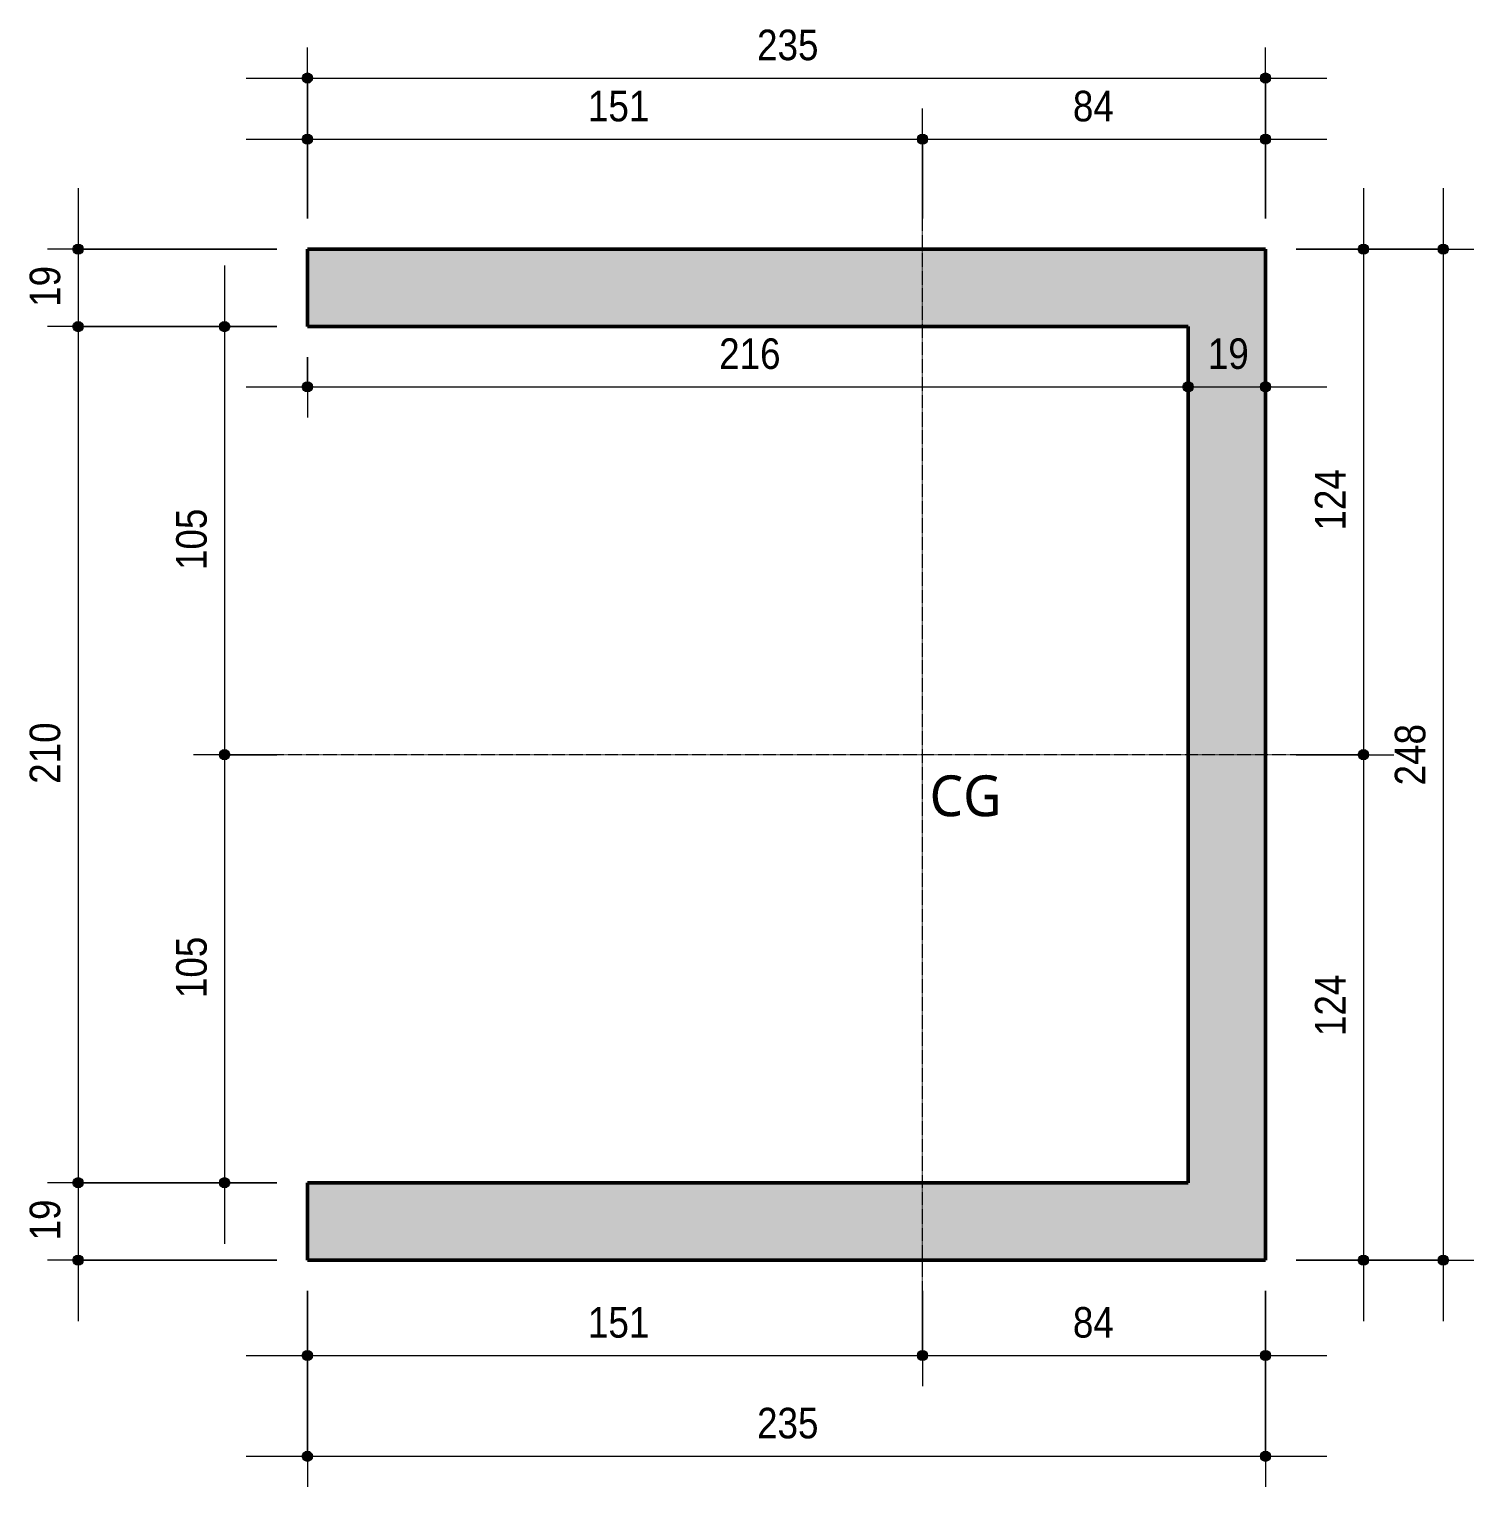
# Model space of a CAD drawing. Header units: centimetres. Extents: x -1139 to 26418, y -889 to 84390.
# Drawn here: x 9307.4 to 9661.7, y -289.8 to 67.7 of the extents above; entities that cross this region are included whole.
import ezdxf

# ---------------------------------------------------------------- set-up
doc = ezdxf.new("R2010")
doc.units = ezdxf.units.CM
doc.linetypes.add('Hidden 1_5', pattern=[0.22, 0.15, -0.07])
for name, color, linetype, lineweight in [('A-ANNO-DIMS', 7, 'Continuous', 9), ('A-ANNO-DIMS-50', 7, 'Continuous', 9), ('G-ANNO-TEXT', 7, 'Continuous', 9), ('S-COLS', 7, 'Continuous', 9)]:
    doc.layers.add(name, color=color, linetype=linetype, lineweight=lineweight)
doc.layers.add('A-DETL', color=7, linetype='Continuous', lineweight=18, true_color=0x00a600)
doc.styles.add('Fira Sans_1', font='', dxfattribs={"width": 0.9, "height": 7.5})
doc.styles.add('Gadugi_1', font='gadugi.ttf', dxfattribs={"height": 10})
doc.styles.get('Fira Sans_1').set_extended_font_data('Fira Sans')
doc.dimstyles.new('PED_R80_1_5mm_ACIMA_As_ESQ__R00', dxfattribs={"dimscale": 30.48, "dimtxt": 10.229846, "dimasz": 0.328084, "dimexe": 0.246063, "dimexo": 0.246063, "dimgap": 0.049213, "dimtad": 1, "dimdec": 1, "dimrnd": 0.5, "dimdsep": 46, "dimtxsty": 'Fira Sans_1', "dimblk1": 'DOTSMALL', "dimblk2": 'DOTSMALL', "dimsah": 1, "dimcen": 0.09, "dimdle": 0.492126, "dimazin": 0, "dimtfac": 1, "dimtdec": 4, "dimtix": 1, "dimtmove": 0, "dimatfit": 3, "dimfxl": 1, "dimtvp": 1, "dimtolj": 1, "dimtzin": 0, "dimarcsym": 2})

# ---------------------------------------------------------------- blocks, each defined once
blk = doc.blocks.new('DIMBLOCK240-DT403 - DETALHE P11')
at = {"layer": 'A-ANNO-DIMS-50', "true_color": 0x000032}
h = blk.add_hatch(color=178, dxfattribs=at)
edge = h.paths.add_edge_path(flags=0)
edge.add_arc((9634.63, 13.75), 1.25, 0, 360)
h = blk.add_hatch(color=178, dxfattribs=at)
edge = h.paths.add_edge_path(flags=0)
edge.add_arc((9634.63, -110.25), 1.25, 0, 360)
at = {"layer": 'A-ANNO-DIMS-50', "color": 178, "true_color": 0x000032}
for p, q in [((9634.63, 28.75), (9634.63, -110.25)), ((9618.13, 13.75), (9642.13, 13.75)), ((9634.63, 13.75), (9618.13, 13.75)), ((9618.13, -110.25), (9642.13, -110.25)), ((9634.63, -110.25), (9618.13, -110.25))]:
    blk.add_line(p, q, dxfattribs=at)
for centre in [(9634.63, 13.75), (9634.63, -110.25)]:
    blk.add_circle(centre, 1.25, dxfattribs=at)
at = {"layer": 'A-ANNO-DIMS-50', "color": 0, "insert": (9622.74, -55.27), "char_height": 7.5, "width": 16.8399, "attachment_point": 1, "rotation": 90, "line_spacing_factor": 1.049215, "style": 'Fira Sans_1'}
blk.add_mtext('124', dxfattribs=at)
blk = doc.blocks.new('_DotSmall')
at = {"color": 0, "linetype": 'ByBlock', "const_width": 0.5}
blk.add_lwpolyline([(-0.0625, 0, 1), (0.0625, 0, 1)], format="xyb", close=True, dxfattribs=at)
blk = doc.blocks.new('DIMBLOCK241-DT403 - DETALHE P11')
at = {"layer": 'A-ANNO-DIMS-50', "true_color": 0x000032}
h = blk.add_hatch(color=178, dxfattribs=at)
edge = h.paths.add_edge_path(flags=0)
edge.add_arc((9634.63, -110.25), 1.25, 0, 360)
h = blk.add_hatch(color=178, dxfattribs=at)
edge = h.paths.add_edge_path(flags=0)
edge.add_arc((9634.63, -234.25), 1.25, 0, 360)
at = {"layer": 'A-ANNO-DIMS-50', "color": 178, "true_color": 0x000032}
for p, q in [((9618.13, -110.25), (9642.13, -110.25)), ((9634.63, -110.25), (9618.13, -110.25)), ((9634.63, -110.25), (9634.63, -249.25)), ((9618.13, -234.25), (9642.13, -234.25)), ((9634.63, -234.25), (9618.13, -234.25))]:
    blk.add_line(p, q, dxfattribs=at)
for centre in [(9634.63, -110.25), (9634.63, -234.25)]:
    blk.add_circle(centre, 1.25, dxfattribs=at)
at = {"layer": 'A-ANNO-DIMS-50', "color": 0, "insert": (9622.74, -179.27), "char_height": 7.5, "width": 16.8399, "attachment_point": 1, "rotation": 90, "line_spacing_factor": 1.049215, "style": 'Fira Sans_1'}
blk.add_mtext('124', dxfattribs=at)
blk = doc.blocks.new('DIMBLOCK242-DT403 - DETALHE P11')
at = {"layer": 'A-ANNO-DIMS-50', "true_color": 0x000032}
h = blk.add_hatch(color=178, dxfattribs=at)
edge = h.paths.add_edge_path(flags=0)
edge.add_arc((9654.22, 13.75), 1.25, 0, 360)
h = blk.add_hatch(color=178, dxfattribs=at)
edge = h.paths.add_edge_path(flags=0)
edge.add_arc((9654.22, -234.25), 1.25, 0, 360)
at = {"layer": 'A-ANNO-DIMS-50', "color": 178, "true_color": 0x000032}
for p, q in [((9654.22, 28.75), (9654.22, -249.25)), ((9618.13, 13.75), (9661.72, 13.75)), ((9654.22, 13.75), (9618.13, 13.75)), ((9618.13, -234.25), (9661.72, -234.25)), ((9654.22, -234.25), (9618.13, -234.25))]:
    blk.add_line(p, q, dxfattribs=at)
for centre in [(9654.22, 13.75), (9654.22, -234.25)]:
    blk.add_circle(centre, 1.25, dxfattribs=at)
at = {"layer": 'A-ANNO-DIMS-50', "color": 0, "insert": (9642.33, -117.79), "char_height": 7.5, "width": 18.099, "attachment_point": 1, "rotation": 90, "line_spacing_factor": 1.049215, "style": 'Fira Sans_1'}
blk.add_mtext('248', dxfattribs=at)
blk = doc.blocks.new('DIMBLOCK243-DT403 - DETALHE P11')
at = {"layer": 'A-ANNO-DIMS-50', "true_color": 0x000032}
h = blk.add_hatch(color=178, dxfattribs=at)
edge = h.paths.add_edge_path(flags=0)
edge.add_arc((9375.63, -257.63), 1.25, 0, 360)
h = blk.add_hatch(color=178, dxfattribs=at)
edge = h.paths.add_edge_path(flags=0)
edge.add_arc((9526.49, -257.63), 1.25, 0, 360)
at = {"layer": 'A-ANNO-DIMS-50', "color": 178, "true_color": 0x000032}
for p, q in [((9375.63, -241.75), (9375.63, -265.13)), ((9375.63, -257.63), (9375.63, -241.75)), ((9526.49, -241.75), (9526.49, -265.13)), ((9526.49, -257.63), (9526.49, -241.75)), ((9360.63, -257.63), (9526.49, -257.63))]:
    blk.add_line(p, q, dxfattribs=at)
for centre in [(9375.63, -257.63), (9526.49, -257.63)]:
    blk.add_circle(centre, 1.25, dxfattribs=at)
at = {"layer": 'A-ANNO-DIMS-50', "color": 0, "insert": (9444.44, -245.75), "char_height": 7.5, "width": 15.8956, "attachment_point": 1, "line_spacing_factor": 1.049215, "style": 'Fira Sans_1'}
blk.add_mtext('151', dxfattribs=at)
blk = doc.blocks.new('DIMBLOCK244-DT403 - DETALHE P11')
at = {"layer": 'A-ANNO-DIMS-50', "true_color": 0x000032}
h = blk.add_hatch(color=178, dxfattribs=at)
edge = h.paths.add_edge_path(flags=0)
edge.add_arc((9526.49, -257.63), 1.25, 0, 360)
h = blk.add_hatch(color=178, dxfattribs=at)
edge = h.paths.add_edge_path(flags=0)
edge.add_arc((9610.63, -257.63), 1.25, 0, 360)
at = {"layer": 'A-ANNO-DIMS-50', "color": 178, "true_color": 0x000032}
for p, q in [((9526.49, -241.75), (9526.49, -265.13)), ((9526.49, -257.63), (9526.49, -241.75)), ((9610.63, -241.75), (9610.63, -265.13)), ((9610.63, -257.63), (9610.63, -241.75)), ((9526.49, -257.63), (9625.63, -257.63))]:
    blk.add_line(p, q, dxfattribs=at)
for centre in [(9526.49, -257.63), (9610.63, -257.63)]:
    blk.add_circle(centre, 1.25, dxfattribs=at)
at = {"layer": 'A-ANNO-DIMS-50', "color": 0, "insert": (9563.38, -245.75), "char_height": 7.5, "width": 12.4332, "attachment_point": 1, "line_spacing_factor": 1.049215, "style": 'Fira Sans_1'}
blk.add_mtext('84', dxfattribs=at)
blk = doc.blocks.new('DIMBLOCK245-DT403 - DETALHE P11')
at = {"layer": 'A-ANNO-DIMS-50', "true_color": 0x000032}
h = blk.add_hatch(color=178, dxfattribs=at)
edge = h.paths.add_edge_path(flags=0)
edge.add_arc((9375.63, -282.35), 1.25, 0, 360)
h = blk.add_hatch(color=178, dxfattribs=at)
edge = h.paths.add_edge_path(flags=0)
edge.add_arc((9610.63, -282.35), 1.25, 0, 360)
at = {"layer": 'A-ANNO-DIMS-50', "color": 178, "true_color": 0x000032}
for p, q in [((9375.63, -241.75), (9375.63, -289.85)), ((9375.63, -282.35), (9375.63, -241.75)), ((9610.63, -241.75), (9610.63, -289.85)), ((9610.63, -282.35), (9610.63, -241.75)), ((9360.63, -282.35), (9625.63, -282.35))]:
    blk.add_line(p, q, dxfattribs=at)
for centre in [(9375.63, -282.35), (9610.63, -282.35)]:
    blk.add_circle(centre, 1.25, dxfattribs=at)
at = {"layer": 'A-ANNO-DIMS-50', "color": 0, "insert": (9485.92, -270.46), "char_height": 7.5, "width": 17.312, "attachment_point": 1, "line_spacing_factor": 1.049215, "style": 'Fira Sans_1'}
blk.add_mtext('235', dxfattribs=at)
blk = doc.blocks.new('DIMBLOCK246-DT403 - DETALHE P11')
at = {"layer": 'A-ANNO-DIMS-50', "true_color": 0x000032}
h = blk.add_hatch(color=178, dxfattribs=at)
edge = h.paths.add_edge_path(flags=0)
edge.add_arc((9375.63, 40.72), 1.25, 0, 360)
h = blk.add_hatch(color=178, dxfattribs=at)
edge = h.paths.add_edge_path(flags=0)
edge.add_arc((9526.49, 40.72), 1.25, 0, 360)
at = {"layer": 'A-ANNO-DIMS-50', "color": 178, "true_color": 0x000032}
for p, q in [((9375.63, 21.25), (9375.63, 48.22)), ((9526.49, 21.25), (9526.49, 48.22)), ((9360.63, 40.72), (9526.49, 40.72)), ((9375.63, 40.72), (9375.63, 21.25)), ((9526.49, 40.72), (9526.49, 21.25))]:
    blk.add_line(p, q, dxfattribs=at)
for centre in [(9375.63, 40.72), (9526.49, 40.72)]:
    blk.add_circle(centre, 1.25, dxfattribs=at)
at = {"layer": 'A-ANNO-DIMS-50', "color": 0, "insert": (9444.44, 52.6), "char_height": 7.5, "width": 15.8956, "attachment_point": 1, "line_spacing_factor": 1.049215, "style": 'Fira Sans_1'}
blk.add_mtext('151', dxfattribs=at)
blk = doc.blocks.new('DIMBLOCK247-DT403 - DETALHE P11')
at = {"layer": 'A-ANNO-DIMS-50', "true_color": 0x000032}
h = blk.add_hatch(color=178, dxfattribs=at)
edge = h.paths.add_edge_path(flags=0)
edge.add_arc((9526.49, 40.72), 1.25, 0, 360)
h = blk.add_hatch(color=178, dxfattribs=at)
edge = h.paths.add_edge_path(flags=0)
edge.add_arc((9610.63, 40.72), 1.25, 0, 360)
at = {"layer": 'A-ANNO-DIMS-50', "color": 178, "true_color": 0x000032}
for p, q in [((9526.49, 21.25), (9526.49, 48.22)), ((9610.63, 21.25), (9610.63, 48.22)), ((9526.49, 40.72), (9625.63, 40.72)), ((9526.49, 40.72), (9526.49, 21.25)), ((9610.63, 40.72), (9610.63, 21.25))]:
    blk.add_line(p, q, dxfattribs=at)
for centre in [(9526.49, 40.72), (9610.63, 40.72)]:
    blk.add_circle(centre, 1.25, dxfattribs=at)
at = {"layer": 'A-ANNO-DIMS-50', "color": 0, "insert": (9563.38, 52.6), "char_height": 7.5, "width": 12.4332, "attachment_point": 1, "line_spacing_factor": 1.049215, "style": 'Fira Sans_1'}
blk.add_mtext('84', dxfattribs=at)
blk = doc.blocks.new('DIMBLOCK248-DT403 - DETALHE P11')
at = {"layer": 'A-ANNO-DIMS-50', "true_color": 0x000032}
h = blk.add_hatch(color=178, dxfattribs=at)
edge = h.paths.add_edge_path(flags=0)
edge.add_arc((9375.63, 55.72), 1.25, 0, 360)
h = blk.add_hatch(color=178, dxfattribs=at)
edge = h.paths.add_edge_path(flags=0)
edge.add_arc((9610.63, 55.72), 1.25, 0, 360)
at = {"layer": 'A-ANNO-DIMS-50', "color": 178, "true_color": 0x000032}
for p, q in [((9375.63, 21.25), (9375.63, 63.22)), ((9610.63, 21.25), (9610.63, 63.22)), ((9360.63, 55.72), (9625.63, 55.72)), ((9375.63, 55.72), (9375.63, 21.25)), ((9610.63, 55.72), (9610.63, 21.25))]:
    blk.add_line(p, q, dxfattribs=at)
for centre in [(9375.63, 55.72), (9610.63, 55.72)]:
    blk.add_circle(centre, 1.25, dxfattribs=at)
at = {"layer": 'A-ANNO-DIMS-50', "color": 0, "insert": (9485.92, 67.6), "char_height": 7.5, "width": 17.312, "attachment_point": 1, "line_spacing_factor": 1.049215, "style": 'Fira Sans_1'}
blk.add_mtext('235', dxfattribs=at)
blk = doc.blocks.new('DIMBLOCK249-DT403 - DETALHE P11')
at = {"layer": 'A-ANNO-DIMS-50', "true_color": 0x000032}
h = blk.add_hatch(color=178, dxfattribs=at)
edge = h.paths.add_edge_path(flags=0)
edge.add_arc((9319.39, 13.75), 1.25, 0, 360)
h = blk.add_hatch(color=178, dxfattribs=at)
edge = h.paths.add_edge_path(flags=0)
edge.add_arc((9319.39, -5.25), 1.25, 0, 360)
at = {"layer": 'A-ANNO-DIMS-50', "color": 178, "true_color": 0x000032}
for p, q in [((9319.39, 28.75), (9319.39, -5.25)), ((9368.13, 13.75), (9311.89, 13.75)), ((9319.39, 13.75), (9368.13, 13.75)), ((9368.13, -5.25), (9311.89, -5.25)), ((9319.39, -5.25), (9368.13, -5.25))]:
    blk.add_line(p, q, dxfattribs=at)
for centre in [(9319.39, 13.75), (9319.39, -5.25)]:
    blk.add_circle(centre, 1.25, dxfattribs=at)
at = {"layer": 'A-ANNO-DIMS-50', "color": 0, "insert": (9307.51, -0.41), "char_height": 7.5, "width": 11.1741, "attachment_point": 1, "rotation": 90, "line_spacing_factor": 1.049215, "style": 'Fira Sans_1'}
blk.add_mtext('19', dxfattribs=at)
blk = doc.blocks.new('DIMBLOCK250-DT403 - DETALHE P11')
at = {"layer": 'A-ANNO-DIMS-50', "true_color": 0x000032}
h = blk.add_hatch(color=178, dxfattribs=at)
edge = h.paths.add_edge_path(flags=0)
edge.add_arc((9319.39, -5.25), 1.25, 0, 360)
h = blk.add_hatch(color=178, dxfattribs=at)
edge = h.paths.add_edge_path(flags=0)
edge.add_arc((9319.39, -215.25), 1.25, 0, 360)
at = {"layer": 'A-ANNO-DIMS-50', "color": 178, "true_color": 0x000032}
for p, q in [((9368.13, -5.25), (9311.89, -5.25)), ((9319.39, -5.25), (9319.39, -215.25)), ((9319.39, -5.25), (9368.13, -5.25)), ((9368.13, -215.25), (9311.89, -215.25)), ((9319.39, -215.25), (9368.13, -215.25))]:
    blk.add_line(p, q, dxfattribs=at)
for centre in [(9319.39, -5.25), (9319.39, -215.25)]:
    blk.add_circle(centre, 1.25, dxfattribs=at)
at = {"layer": 'A-ANNO-DIMS-50', "color": 0, "insert": (9307.51, -117.4), "char_height": 7.5, "width": 17.1547, "attachment_point": 1, "rotation": 90, "line_spacing_factor": 1.049215, "style": 'Fira Sans_1'}
blk.add_mtext('210', dxfattribs=at)
blk = doc.blocks.new('DIMBLOCK251-DT403 - DETALHE P11')
at = {"layer": 'A-ANNO-DIMS-50', "true_color": 0x000032}
h = blk.add_hatch(color=178, dxfattribs=at)
edge = h.paths.add_edge_path(flags=0)
edge.add_arc((9319.39, -215.25), 1.25, 0, 360)
h = blk.add_hatch(color=178, dxfattribs=at)
edge = h.paths.add_edge_path(flags=0)
edge.add_arc((9319.39, -234.25), 1.25, 0, 360)
at = {"layer": 'A-ANNO-DIMS-50', "color": 178, "true_color": 0x000032}
for p, q in [((9368.13, -215.25), (9311.89, -215.25)), ((9319.39, -215.25), (9319.39, -249.25)), ((9319.39, -215.25), (9368.13, -215.25)), ((9368.13, -234.25), (9311.89, -234.25)), ((9319.39, -234.25), (9368.13, -234.25))]:
    blk.add_line(p, q, dxfattribs=at)
for centre in [(9319.39, -215.25), (9319.39, -234.25)]:
    blk.add_circle(centre, 1.25, dxfattribs=at)
at = {"layer": 'A-ANNO-DIMS-50', "color": 0, "insert": (9307.51, -229.41), "char_height": 7.5, "width": 11.1741, "attachment_point": 1, "rotation": 90, "line_spacing_factor": 1.049215, "style": 'Fira Sans_1'}
blk.add_mtext('19', dxfattribs=at)
blk = doc.blocks.new('DIMBLOCK252-DT403 - DETALHE P11')
at = {"layer": 'A-ANNO-DIMS-50', "true_color": 0x000032}
h = blk.add_hatch(color=178, dxfattribs=at)
edge = h.paths.add_edge_path(flags=0)
edge.add_arc((9355.33, -5.25), 1.25, 0, 360)
h = blk.add_hatch(color=178, dxfattribs=at)
edge = h.paths.add_edge_path(flags=0)
edge.add_arc((9355.33, -110.25), 1.25, 0, 360)
at = {"layer": 'A-ANNO-DIMS-50', "color": 178, "true_color": 0x000032}
for p, q in [((9355.33, 9.75), (9355.33, -110.25)), ((9368.13, -5.25), (9347.83, -5.25)), ((9355.33, -5.25), (9368.13, -5.25)), ((9368.13, -110.25), (9347.83, -110.25)), ((9355.33, -110.25), (9368.13, -110.25))]:
    blk.add_line(p, q, dxfattribs=at)
for centre in [(9355.33, -5.25), (9355.33, -110.25)]:
    blk.add_circle(centre, 1.25, dxfattribs=at)
at = {"layer": 'A-ANNO-DIMS-50', "color": 0, "insert": (9343.44, -64.96), "char_height": 7.5, "width": 17.312, "attachment_point": 1, "rotation": 90, "line_spacing_factor": 1.049215, "style": 'Fira Sans_1'}
blk.add_mtext('105', dxfattribs=at)
blk = doc.blocks.new('DIMBLOCK253-DT403 - DETALHE P11')
at = {"layer": 'A-ANNO-DIMS-50', "true_color": 0x000032}
h = blk.add_hatch(color=178, dxfattribs=at)
edge = h.paths.add_edge_path(flags=0)
edge.add_arc((9355.33, -110.25), 1.25, 0, 360)
h = blk.add_hatch(color=178, dxfattribs=at)
edge = h.paths.add_edge_path(flags=0)
edge.add_arc((9355.33, -215.25), 1.25, 0, 360)
at = {"layer": 'A-ANNO-DIMS-50', "color": 178, "true_color": 0x000032}
for p, q in [((9368.13, -110.25), (9347.83, -110.25)), ((9355.33, -110.25), (9355.33, -230.25)), ((9355.33, -110.25), (9368.13, -110.25)), ((9368.13, -215.25), (9347.83, -215.25)), ((9355.33, -215.25), (9368.13, -215.25))]:
    blk.add_line(p, q, dxfattribs=at)
for centre in [(9355.33, -110.25), (9355.33, -215.25)]:
    blk.add_circle(centre, 1.25, dxfattribs=at)
at = {"layer": 'A-ANNO-DIMS-50', "color": 0, "insert": (9343.44, -169.96), "char_height": 7.5, "width": 17.312, "attachment_point": 1, "rotation": 90, "line_spacing_factor": 1.049215, "style": 'Fira Sans_1'}
blk.add_mtext('105', dxfattribs=at)
blk = doc.blocks.new('DIMBLOCK254-DT403 - DETALHE P11')
at = {"layer": 'A-ANNO-DIMS-50', "true_color": 0x000032}
h = blk.add_hatch(color=178, dxfattribs=at)
edge = h.paths.add_edge_path(flags=0)
edge.add_arc((9375.63, -20.01), 1.25, 0, 360)
h = blk.add_hatch(color=178, dxfattribs=at)
edge = h.paths.add_edge_path(flags=0)
edge.add_arc((9591.63, -20.01), 1.25, 0, 360)
at = {"layer": 'A-ANNO-DIMS-50', "color": 178, "true_color": 0x000032}
for p, q in [((9375.63, -12.75), (9375.63, -27.51)), ((9375.63, -20.01), (9375.63, -12.75)), ((9591.63, -25.74), (9591.63, -12.51)), ((9360.63, -20.01), (9591.63, -20.01)), ((9591.63, -20.01), (9591.63, -25.74))]:
    blk.add_line(p, q, dxfattribs=at)
for centre in [(9375.63, -20.01), (9591.63, -20.01)]:
    blk.add_circle(centre, 1.25, dxfattribs=at)
at = {"layer": 'A-ANNO-DIMS-50', "color": 0, "insert": (9476.62, -8.13), "char_height": 7.5, "width": 16.8399, "attachment_point": 1, "line_spacing_factor": 1.049215, "style": 'Fira Sans_1'}
blk.add_mtext('216', dxfattribs=at)
blk = doc.blocks.new('DIMBLOCK255-DT403 - DETALHE P11')
at = {"layer": 'A-ANNO-DIMS-50', "true_color": 0x000032}
h = blk.add_hatch(color=178, dxfattribs=at)
edge = h.paths.add_edge_path(flags=0)
edge.add_arc((9591.63, -20.01), 1.25, 0, 360)
h = blk.add_hatch(color=178, dxfattribs=at)
edge = h.paths.add_edge_path(flags=0)
edge.add_arc((9610.63, -20.01), 1.25, 0, 360)
at = {"layer": 'A-ANNO-DIMS-50', "color": 178, "true_color": 0x000032}
for p, q in [((9591.63, -25.74), (9591.63, -12.51)), ((9610.63, -25.74), (9610.63, -12.51)), ((9591.63, -20.01), (9625.63, -20.01)), ((9591.63, -20.01), (9591.63, -25.74)), ((9610.63, -20.01), (9610.63, -25.74))]:
    blk.add_line(p, q, dxfattribs=at)
for centre in [(9591.63, -20.01), (9610.63, -20.01)]:
    blk.add_circle(centre, 1.25, dxfattribs=at)
at = {"layer": 'A-ANNO-DIMS-50', "color": 0, "insert": (9596.48, -8.13), "char_height": 7.5, "width": 11.1741, "attachment_point": 1, "line_spacing_factor": 1.049215, "style": 'Fira Sans_1'}
blk.add_mtext('19', dxfattribs=at)

msp = doc.modelspace()

# ---------------------------------------------------------------- hatches: boundary and pattern name
at = {"layer": 'S-COLS', "true_color": 0xc0c0c0}
msp.add_hatch(color=9, dxfattribs=at).paths.add_polyline_path([(9375.63, -234.25), (9610.63, -234.25), (9610.63, 13.75), (9375.63, 13.75), (9375.63, -5.25), (9591.63, -5.25), (9591.63, -215.25), (9375.63, -215.25), (9375.63, -221.25)], flags=0)

# ---------------------------------------------------------------- linework, layer by layer
at = {"layer": 'A-DETL', "color": 7, "linetype": 'Hidden 1_5'}
for p, q in [((9526.49, -251.61), (9526.49, 31.75)), ((9629.63, -110.25), (9347.63, -110.25))]:
    msp.add_line(p, q, dxfattribs=at)
at = {"layer": 'S-COLS', "lineweight": 50}
for p, q in [((9375.63, -5.25), (9375.63, 13.75)), ((9375.63, 13.75), (9610.63, 13.75)), ((9610.63, 13.75), (9610.63, -234.25)), ((9591.63, -5.25), (9375.63, -5.25)), ((9591.63, -215.25), (9591.63, -5.25)), ((9375.63, -234.25), (9375.63, -215.25)), ((9375.63, -215.25), (9591.63, -215.25)), ((9610.63, -234.25), (9375.63, -234.25))]:
    msp.add_line(p, q, dxfattribs=at)

# ---------------------------------------------------------------- texts
at = {"layer": 'G-ANNO-TEXT', "insert": (9528.21, -115.33), "char_height": 10, "width": 22.8481, "attachment_point": 1, "style": 'Gadugi_1'}
msp.add_mtext('CG', dxfattribs=at)

# ---------------------------------------------------------------- dimensions: what is measured, and where the dimension line sits
at = {"layer": 'A-ANNO-DIMS', "color": 178, "true_color": 0x000032}
for base, p1, p2, override, picture, middle in [((9610.63, 55.72), (9375.63, 13.75), (9610.63, 13.75), {"dimpost": '<>', "dimfxl": 235}, 'DIMBLOCK248-DT403 - DETALHE P11', (9493.13, 61.03)), ((9526.49, 40.72), (9375.63, 13.75), (9526.49, 13.75), {"dimpost": '<>', "dimfxl": 150.852941}, 'DIMBLOCK246-DT403 - DETALHE P11', (9451.06, 46.03)), ((9610.63, 40.72), (9526.49, 13.75), (9610.63, 13.75), {"dimpost": '<>', "dimfxl": 84.147059}, 'DIMBLOCK247-DT403 - DETALHE P11', (9568.56, 46.03)), ((9591.63, -20.01), (9375.63, -5.25), (9591.63, -18.24), {"dimpost": '<>', "dimfxl": 216.390493}, 'DIMBLOCK254-DT403 - DETALHE P11', (9483.63, -14.7)), ((9610.63, -20.01), (9591.63, -18.24), (9610.63, -18.24), {"dimpost": '<>', "dimfxl": 19}, 'DIMBLOCK255-DT403 - DETALHE P11', (9601.13, -14.64)), ((9526.49, -257.63), (9375.63, -234.25), (9526.49, -234.25), {"dimpost": '<>', "dimfxl": 150.852941}, 'DIMBLOCK243-DT403 - DETALHE P11', (9451.06, -252.32)), ((9610.63, -282.35), (9375.63, -234.25), (9610.63, -234.25), {"dimpost": '<>', "dimfxl": 235}, 'DIMBLOCK245-DT403 - DETALHE P11', (9493.13, -277.03)), ((9610.63, -257.63), (9526.49, -234.25), (9610.63, -234.25), {"dimpost": '<>', "dimfxl": 84.147059}, 'DIMBLOCK244-DT403 - DETALHE P11', (9568.56, -252.32))]:
    dim = msp.add_linear_dim(base=base, p1=p1, p2=p2, dimstyle='PED_R80_1_5mm_ACIMA_As_ESQ__R00', override=override, dxfattribs=at)
    dim.commit()
    dim.dimension.update_dxf_attribs({"geometry": picture, "text_midpoint": middle})
for base, p1, p2, override, picture, middle in [((9319.39, -5.25), (9375.63, 13.75), (9375.63, -5.25), {"dimpost": '<>', "dimfxl": 19}, 'DIMBLOCK249-DT403 - DETALHE P11', (9314.02, 4.25)), ((9634.63, -110.25), (9610.63, 13.75), (9610.63, -110.25), {"dimpost": '<>', "dimfxl": 124}, 'DIMBLOCK240-DT403 - DETALHE P11', (9629.38, -48.25)), ((9654.22, -234.25), (9610.63, 13.75), (9610.63, -234.25), {"dimpost": '<>', "dimfxl": 248}, 'DIMBLOCK242-DT403 - DETALHE P11', (9648.9, -110.25)), ((9355.33, -110.25), (9375.63, -5.25), (9375.63, -110.25), {"dimpost": '<>', "dimfxl": 105}, 'DIMBLOCK252-DT403 - DETALHE P11', (9350.01, -57.75)), ((9319.39, -215.25), (9375.63, -5.25), (9375.63, -215.25), {"dimpost": '<>', "dimfxl": 210}, 'DIMBLOCK250-DT403 - DETALHE P11', (9314.08, -110.25)), ((9355.33, -215.25), (9375.63, -110.25), (9375.63, -215.25), {"dimpost": '<>', "dimfxl": 105}, 'DIMBLOCK253-DT403 - DETALHE P11', (9350.01, -162.75)), ((9634.63, -234.25), (9610.63, -110.25), (9610.63, -234.25), {"dimpost": '<>', "dimfxl": 124}, 'DIMBLOCK241-DT403 - DETALHE P11', (9629.38, -172.25)), ((9319.39, -234.25), (9375.63, -215.25), (9375.63, -234.25), {"dimpost": '<>', "dimfxl": 19}, 'DIMBLOCK251-DT403 - DETALHE P11', (9314.02, -224.75))]:
    dim = msp.add_linear_dim(base=base, p1=p1, p2=p2, angle=90, dimstyle='PED_R80_1_5mm_ACIMA_As_ESQ__R00', override=override, dxfattribs=at)
    dim.commit()
    dim.dimension.update_dxf_attribs({"geometry": picture, "text_midpoint": middle})

doc.saveas('drawing.dxf')
